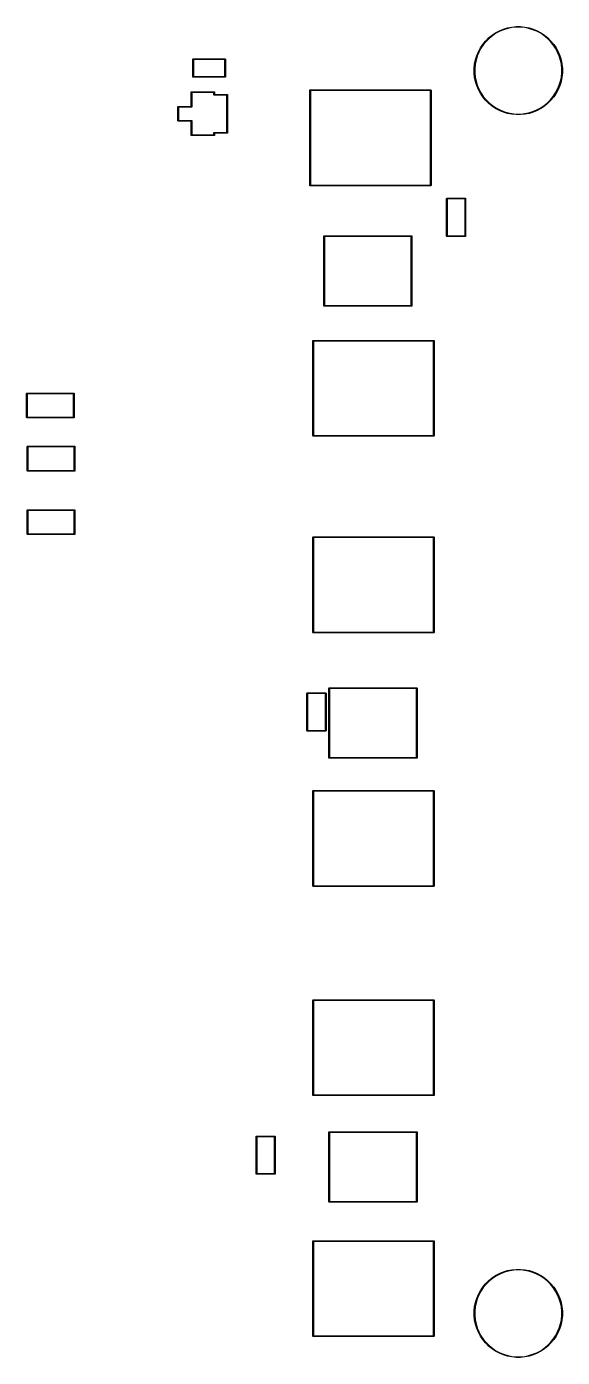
# Model space of a CAD drawing. Extents: x 0 to 207, y -152 to 0.
# Drawn here: x 165.3 to 207.5, y -151.5 to -46.5 of the extents above; entities that cross this region are included whole.
import ezdxf

# ---------------------------------------------------------------- set-up
doc = ezdxf.new("R2010")
doc.units = 0
doc.layers.add('BLACK', color=7, linetype='CONTINUOUS')

msp = doc.modelspace()

# ---------------------------------------------------------------- linework, layer by layer
at = {"layer": 'BLACK', "linetype": 'CONTINUOUS'}
for p, q in [((201.666333, -47.425195), (201.929945, -47.208854)), ((201.929945, -47.208854), (202.213493, -47.019393)), ((202.237074, -47.058736), (201.957269, -47.245696)), ((202.213493, -47.019393), (202.514246, -46.858637)), ((202.533858, -46.900102), (202.237074, -47.058736)), ((202.514246, -46.858637), (202.829308, -46.728134)), ((202.844761, -46.771322), (202.533858, -46.900102)), ((202.829308, -46.728134), (203.155644, -46.629141)), ((203.166789, -46.673636), (202.844761, -46.771322)), ((203.155644, -46.629141), (203.490112, -46.562612)), ((203.496842, -46.607984), (203.166789, -46.673636)), ((203.490112, -46.562612), (203.82949, -46.529186)), ((203.831741, -46.575), (203.496842, -46.607984)), ((203.82949, -46.529186), (204.17051, -46.529186)), ((204.168259, -46.575), (203.831741, -46.575)), ((204.503158, -46.607984), (204.168259, -46.575)), ((204.17051, -46.529186), (204.509888, -46.562612)), ((204.833211, -46.673636), (204.503158, -46.607984)), ((204.509888, -46.562612), (204.844356, -46.629141)), ((205.155239, -46.771322), (204.833211, -46.673636)), ((204.844356, -46.629141), (205.170692, -46.728134)), ((205.466142, -46.900102), (205.155239, -46.771322)), ((205.170692, -46.728134), (205.485754, -46.858637)), ((205.762926, -47.058736), (205.466142, -46.900102)), ((205.485754, -46.858637), (205.786507, -47.019393)), ((206.042731, -47.245696), (205.762926, -47.058736)), ((205.786507, -47.019393), (206.070055, -47.208854)), ((206.070055, -47.208854), (206.333667, -47.425195)), ((200.858637, -48.514246), (201.019393, -48.213493)), ((201.058736, -48.237074), (200.900102, -48.533858)), ((201.019393, -48.213493), (201.208854, -47.929945)), ((201.245696, -47.957269), (201.058736, -48.237074)), ((201.208854, -47.929945), (201.425195, -47.666333)), ((201.459182, -47.697136), (201.245696, -47.957269)), ((201.425195, -47.666333), (201.666333, -47.425195)), ((201.697136, -47.459182), (201.459182, -47.697136)), ((201.957269, -47.245696), (201.697136, -47.459182)), ((206.302864, -47.459182), (206.042731, -47.245696)), ((206.540818, -47.697136), (206.302864, -47.459182)), ((206.333667, -47.425195), (206.574805, -47.666333)), ((206.754304, -47.957269), (206.540818, -47.697136)), ((206.574805, -47.666333), (206.791146, -47.929945)), ((206.941264, -48.237074), (206.754304, -47.957269)), ((206.791146, -47.929945), (206.980607, -48.213493)), ((207.099898, -48.533858), (206.941264, -48.237074)), ((206.980607, -48.213493), (207.141363, -48.514246)), ((178.375, -49.1), (178.376903, -49.090433)), ((178.375, -50.5), (178.375, -49.1)), ((178.376903, -49.090433), (178.390433, -49.076903)), ((178.390433, -49.076903), (178.4, -49.075)), ((178.4, -49.075), (180.9, -49.075)), ((178.425, -49.125), (178.425, -50.475)), ((180.875, -49.125), (178.425, -49.125)), ((180.875, -50.475), (180.875, -49.125)), ((180.9, -49.075), (180.909567, -49.076903)), ((180.909567, -49.076903), (180.923097, -49.090433)), ((180.923097, -49.090433), (180.925, -49.1)), ((180.925, -49.1), (180.925, -50.5)), ((200.562612, -49.490112), (200.629141, -49.155644)), ((200.673636, -49.166789), (200.607984, -49.496842)), ((200.629141, -49.155644), (200.728134, -48.829308)), ((200.771322, -48.844761), (200.673636, -49.166789)), ((200.728134, -48.829308), (200.858637, -48.514246)), ((200.900102, -48.533858), (200.771322, -48.844761)), ((207.228678, -48.844761), (207.099898, -48.533858)), ((207.141363, -48.514246), (207.271866, -48.829308)), ((207.326364, -49.166789), (207.228678, -48.844761)), ((207.271866, -48.829308), (207.370859, -49.155644)), ((207.392016, -49.496842), (207.326364, -49.166789)), ((207.370859, -49.155644), (207.437388, -49.490112)), ((200.529186, -49.82949), (200.562612, -49.490112)), ((200.529186, -49.831741), (200.529186, -49.82949)), ((200.529186, -50.17051), (200.529186, -49.831741)), ((200.562612, -50.509888), (200.529186, -50.17051)), ((200.607984, -49.496842), (200.575, -49.831741)), ((200.575, -49.831741), (200.575, -50.168259)), ((200.575, -50.168259), (200.607984, -50.503158)), ((207.425, -49.831741), (207.392016, -49.496842)), ((207.392016, -50.503158), (207.425, -50.168259)), ((207.425, -50.168259), (207.425, -49.831741)), ((207.437388, -49.490112), (207.470814, -49.82949)), ((207.470814, -50.17051), (207.437388, -50.509888)), ((207.470814, -49.82949), (207.470814, -50.17051)), ((178.376903, -50.509567), (178.375, -50.5)), ((178.390433, -50.523097), (178.376903, -50.509567)), ((178.4, -50.525), (178.390433, -50.523097)), ((180.9, -50.525), (178.4, -50.525)), ((178.425, -50.475), (180.875, -50.475)), ((180.909567, -50.523097), (180.9, -50.525)), ((180.923097, -50.509567), (180.909567, -50.523097)), ((180.925, -50.5), (180.923097, -50.509567)), ((200.629141, -50.844356), (200.562612, -50.509888)), ((200.607984, -50.503158), (200.673636, -50.833211)), ((200.728134, -51.170692), (200.629141, -50.844356)), ((200.673636, -50.833211), (200.771322, -51.155239)), ((200.858637, -51.485754), (200.728134, -51.170692)), ((200.771322, -51.155239), (200.900102, -51.466142)), ((207.099898, -51.466142), (207.228678, -51.155239)), ((207.271866, -51.170692), (207.141363, -51.485754)), ((207.228678, -51.155239), (207.326364, -50.833211)), ((207.370859, -50.844356), (207.271866, -51.170692)), ((207.326364, -50.833211), (207.392016, -50.503158)), ((207.437388, -50.509888), (207.370859, -50.844356)), ((178.225, -51.7), (178.226903, -51.690433)), ((178.225, -52.825), (178.225, -51.7)), ((178.226903, -51.690433), (178.240433, -51.676903)), ((178.240433, -51.676903), (178.25, -51.675)), ((178.25, -51.675), (180.05, -51.675)), ((178.275, -51.725), (178.275, -52.85)), ((180.025, -51.725), (178.275, -51.725)), ((180.025, -51.9), (180.025, -51.725)), ((180.026903, -51.909567), (180.025, -51.9)), ((180.040433, -51.923097), (180.026903, -51.909567)), ((180.05, -51.925), (180.040433, -51.923097)), ((180.05, -51.675), (180.059567, -51.676903)), ((181.055, -51.925), (180.05, -51.925)), ((180.059567, -51.676903), (180.073097, -51.690433)), ((180.073097, -51.690433), (180.075, -51.7)), ((180.075, -51.7), (180.075, -51.875)), ((180.075, -51.875), (181.08, -51.875)), ((181.055, -54.875), (181.055, -51.925)), ((181.08, -51.875), (181.089567, -51.876903)), ((181.089567, -51.876903), (181.103097, -51.890433)), ((181.103097, -51.890433), (181.105, -51.9)), ((181.105, -51.9), (181.105, -54.9)), ((187.575, -51.55), (187.576903, -51.540433)), ((187.575, -51.8), (187.575, -51.55)), ((187.575, -58.8), (187.575, -51.8)), ((187.576903, -51.540433), (187.590433, -51.526903)), ((187.590433, -51.526903), (187.6, -51.525)), ((187.6, -51.525), (187.85, -51.525)), ((187.625, -51.575), (187.625, -51.8)), ((187.85, -51.575), (187.625, -51.575)), ((187.625, -51.8), (187.625, -58.8)), ((187.85, -51.525), (196.85, -51.525)), ((196.85, -51.575), (187.85, -51.575)), ((196.85, -51.525), (197.1, -51.525)), ((197.075, -51.575), (196.85, -51.575)), ((197.075, -51.8), (197.075, -51.575)), ((197.075, -58.8), (197.075, -51.8)), ((197.1, -51.525), (197.109567, -51.526903)), ((197.109567, -51.526903), (197.123097, -51.540433)), ((197.123097, -51.540433), (197.125, -51.55)), ((197.125, -51.55), (197.125, -51.8)), ((197.125, -51.8), (197.125, -58.8)), ((201.019393, -51.786507), (200.858637, -51.485754)), ((200.900102, -51.466142), (201.058736, -51.762926)), ((201.208854, -52.070055), (201.019393, -51.786507)), ((201.058736, -51.762926), (201.245696, -52.042731)), ((201.425195, -52.333667), (201.208854, -52.070055)), ((201.245696, -52.042731), (201.459182, -52.302864)), ((201.666333, -52.574805), (201.425195, -52.333667)), ((201.459182, -52.302864), (201.697136, -52.540818)), ((206.302864, -52.540818), (206.540818, -52.302864)), ((206.574805, -52.333667), (206.333667, -52.574805)), ((206.540818, -52.302864), (206.754304, -52.042731)), ((206.791146, -52.070055), (206.574805, -52.333667)), ((206.754304, -52.042731), (206.941264, -51.762926)), ((206.980607, -51.786507), (206.791146, -52.070055)), ((206.941264, -51.762926), (207.099898, -51.466142)), ((207.141363, -51.485754), (206.980607, -51.786507)), ((177.195, -52.85), (177.196903, -52.840433)), ((177.195, -53.95), (177.195, -52.85)), ((177.196903, -52.840433), (177.210433, -52.826903)), ((177.210433, -52.826903), (177.22, -52.825)), ((177.22, -52.825), (178.225, -52.825)), ((178.25, -52.875), (177.245, -52.875)), ((177.245, -52.875), (177.245, -53.925)), ((178.259567, -52.873097), (178.25, -52.875)), ((178.273097, -52.859567), (178.259567, -52.873097)), ((178.275, -52.85), (178.273097, -52.859567)), ((201.929945, -52.791146), (201.666333, -52.574805)), ((201.697136, -52.540818), (201.957269, -52.754304)), ((202.213493, -52.980607), (201.929945, -52.791146)), ((201.957269, -52.754304), (202.237074, -52.941264)), ((202.514246, -53.141363), (202.213493, -52.980607)), ((202.237074, -52.941264), (202.533858, -53.099898)), ((202.829308, -53.271866), (202.514246, -53.141363)), ((202.533858, -53.099898), (202.844761, -53.228678)), ((203.155644, -53.370859), (202.829308, -53.271866)), ((202.844761, -53.228678), (203.166789, -53.326364)), ((203.490112, -53.437388), (203.155644, -53.370859)), ((203.166789, -53.326364), (203.496842, -53.392016)), ((203.82949, -53.470814), (203.490112, -53.437388)), ((203.496842, -53.392016), (203.831741, -53.425)), ((204.17051, -53.470814), (203.82949, -53.470814)), ((203.831741, -53.425), (204.168259, -53.425)), ((204.168259, -53.425), (204.503158, -53.392016)), ((204.509888, -53.437388), (204.17051, -53.470814)), ((204.503158, -53.392016), (204.833211, -53.326364)), ((204.844356, -53.370859), (204.509888, -53.437388)), ((204.833211, -53.326364), (205.155239, -53.228678)), ((205.170692, -53.271866), (204.844356, -53.370859)), ((205.155239, -53.228678), (205.466142, -53.099898)), ((205.485754, -53.141363), (205.170692, -53.271866)), ((205.466142, -53.099898), (205.762926, -52.941264)), ((205.786507, -52.980607), (205.485754, -53.141363)), ((205.762926, -52.941264), (206.042731, -52.754304)), ((206.070055, -52.791146), (205.786507, -52.980607)), ((206.042731, -52.754304), (206.302864, -52.540818)), ((206.333667, -52.574805), (206.070055, -52.791146)), ((177.196903, -53.959567), (177.195, -53.95)), ((177.210433, -53.973097), (177.196903, -53.959567)), ((177.22, -53.975), (177.210433, -53.973097)), ((178.225, -53.975), (177.22, -53.975)), ((177.245, -53.925), (178.25, -53.925)), ((178.225, -55.1), (178.225, -53.975)), ((178.25, -53.925), (178.259567, -53.926903)), ((178.259567, -53.926903), (178.273097, -53.940433)), ((178.273097, -53.940433), (178.275, -53.95)), ((178.275, -53.95), (178.275, -55.075)), ((178.226903, -55.109567), (178.225, -55.1)), ((178.240433, -55.123097), (178.226903, -55.109567)), ((178.25, -55.125), (178.240433, -55.123097)), ((180.05, -55.125), (178.25, -55.125)), ((178.275, -55.075), (180.025, -55.075)), ((180.025, -54.9), (180.026903, -54.890433)), ((180.025, -55.075), (180.025, -54.9)), ((180.026903, -54.890433), (180.040433, -54.876903)), ((180.040433, -54.876903), (180.05, -54.875)), ((180.05, -54.875), (181.055, -54.875)), ((180.059567, -55.123097), (180.05, -55.125)), ((180.073097, -55.109567), (180.059567, -55.123097)), ((180.075, -55.1), (180.073097, -55.109567)), ((181.08, -54.925), (180.075, -54.925)), ((180.075, -54.925), (180.075, -55.1)), ((181.089567, -54.923097), (181.08, -54.925)), ((181.103097, -54.909567), (181.089567, -54.923097)), ((181.105, -54.9), (181.103097, -54.909567)), ((187.575, -59.05), (187.575, -58.8)), ((187.576903, -59.059567), (187.575, -59.05)), ((187.590433, -59.073097), (187.576903, -59.059567)), ((187.6, -59.075), (187.590433, -59.073097)), ((187.85, -59.075), (187.6, -59.075)), ((187.625, -58.8), (187.625, -59.025)), ((187.625, -59.025), (187.85, -59.025)), ((187.85, -59.025), (196.85, -59.025)), ((196.85, -59.075), (187.85, -59.075)), ((196.85, -59.025), (197.075, -59.025)), ((197.1, -59.075), (196.85, -59.075)), ((197.075, -59.025), (197.075, -58.8)), ((197.109567, -59.073097), (197.1, -59.075)), ((197.123097, -59.059567), (197.109567, -59.073097)), ((197.125, -59.05), (197.123097, -59.059567)), ((197.125, -58.8), (197.125, -59.05)), ((198.345, -60.095), (198.346903, -60.085433)), ((198.345, -63.055), (198.345, -60.095)), ((198.346903, -60.085433), (198.360433, -60.071903)), ((198.360433, -60.071903), (198.37, -60.07)), ((198.37, -60.07), (199.83, -60.07)), ((198.395, -60.12), (198.395, -63.03)), ((199.805, -60.12), (198.395, -60.12)), ((199.805, -63.03), (199.805, -60.12)), ((199.83, -60.07), (199.839567, -60.071903)), ((199.839567, -60.071903), (199.853097, -60.085433)), ((199.853097, -60.085433), (199.855, -60.095)), ((199.855, -60.095), (199.855, -63.055)), ((188.675, -63.05), (188.676903, -63.040433)), ((188.675, -68.55), (188.675, -63.05)), ((188.676903, -63.040433), (188.690433, -63.026903)), ((188.690433, -63.026903), (188.7, -63.025)), ((188.7, -63.025), (195.6, -63.025)), ((188.725, -63.075), (188.725, -68.525)), ((195.575, -63.075), (188.725, -63.075)), ((195.575, -68.525), (195.575, -63.075)), ((195.6, -63.025), (195.609567, -63.026903)), ((195.609567, -63.026903), (195.623097, -63.040433)), ((195.623097, -63.040433), (195.625, -63.05)), ((195.625, -63.05), (195.625, -68.55)), ((198.346903, -63.064567), (198.345, -63.055)), ((198.360433, -63.078097), (198.346903, -63.064567)), ((198.37, -63.08), (198.360433, -63.078097)), ((199.83, -63.08), (198.37, -63.08)), ((198.395, -63.03), (199.805, -63.03)), ((199.839567, -63.078097), (199.83, -63.08)), ((199.853097, -63.064567), (199.839567, -63.078097)), ((199.855, -63.055), (199.853097, -63.064567)), ((188.676903, -68.559567), (188.675, -68.55)), ((188.690433, -68.573097), (188.676903, -68.559567)), ((188.7, -68.575), (188.690433, -68.573097)), ((195.6, -68.575), (188.7, -68.575)), ((188.725, -68.525), (195.575, -68.525)), ((195.609567, -68.573097), (195.6, -68.575)), ((195.623097, -68.559567), (195.609567, -68.573097)), ((195.625, -68.55), (195.623097, -68.559567)), ((187.825, -71.3), (187.826903, -71.290433)), ((187.825, -71.55), (187.825, -71.3)), ((187.826903, -71.290433), (187.840433, -71.276903)), ((187.840433, -71.276903), (187.85, -71.275)), ((187.85, -71.275), (188.1, -71.275)), ((187.875, -71.325), (187.875, -71.55)), ((188.1, -71.325), (187.875, -71.325)), ((188.1, -71.275), (197.1, -71.275)), ((197.1, -71.325), (188.1, -71.325)), ((197.1, -71.275), (197.35, -71.275)), ((197.325, -71.325), (197.1, -71.325)), ((197.325, -71.55), (197.325, -71.325)), ((197.35, -71.275), (197.359567, -71.276903)), ((197.359567, -71.276903), (197.373097, -71.290433)), ((197.373097, -71.290433), (197.375, -71.3)), ((197.375, -71.3), (197.375, -71.55)), ((187.825, -78.55), (187.825, -71.55)), ((187.875, -71.55), (187.875, -78.55)), ((197.325, -78.55), (197.325, -71.55)), ((197.375, -71.55), (197.375, -78.55)), ((165.275, -75.45), (165.276903, -75.440433)), ((165.275, -77.35), (165.275, -75.45)), ((165.276903, -75.440433), (165.290433, -75.426903)), ((165.290433, -75.426903), (165.3, -75.425)), ((165.3, -75.425), (169, -75.425)), ((165.325, -75.475), (165.325, -77.325)), ((168.975, -75.475), (165.325, -75.475)), ((168.975, -77.325), (168.975, -75.475)), ((169, -75.425), (169.009567, -75.426903)), ((169.009567, -75.426903), (169.023097, -75.440433)), ((169.023097, -75.440433), (169.025, -75.45)), ((169.025, -75.45), (169.025, -77.35)), ((165.276903, -77.359567), (165.275, -77.35)), ((165.290433, -77.373097), (165.276903, -77.359567)), ((165.3, -77.375), (165.290433, -77.373097)), ((169, -77.375), (165.3, -77.375)), ((165.325, -77.325), (168.975, -77.325)), ((169.009567, -77.373097), (169, -77.375)), ((169.023097, -77.359567), (169.009567, -77.373097)), ((169.025, -77.35), (169.023097, -77.359567)), ((187.825, -78.8), (187.825, -78.55)), ((187.875, -78.55), (187.875, -78.775)), ((197.325, -78.775), (197.325, -78.55)), ((197.375, -78.55), (197.375, -78.8)), ((165.325, -79.65), (165.326903, -79.640433)), ((165.325, -81.55), (165.325, -79.65)), ((165.326903, -79.640433), (165.340433, -79.626903)), ((165.340433, -79.626903), (165.35, -79.625)), ((165.35, -79.625), (169.05, -79.625)), ((165.375, -79.675), (165.375, -81.525)), ((169.025, -79.675), (165.375, -79.675)), ((169.025, -81.525), (169.025, -79.675)), ((169.05, -79.625), (169.059567, -79.626903)), ((169.059567, -79.626903), (169.073097, -79.640433)), ((169.073097, -79.640433), (169.075, -79.65)), ((169.075, -79.65), (169.075, -81.55)), ((187.826903, -78.809567), (187.825, -78.8)), ((187.840433, -78.823097), (187.826903, -78.809567)), ((187.85, -78.825), (187.840433, -78.823097)), ((188.1, -78.825), (187.85, -78.825)), ((187.875, -78.775), (188.1, -78.775)), ((188.1, -78.775), (197.1, -78.775)), ((197.1, -78.825), (188.1, -78.825)), ((197.1, -78.775), (197.325, -78.775)), ((197.35, -78.825), (197.1, -78.825)), ((197.359567, -78.823097), (197.35, -78.825)), ((197.373097, -78.809567), (197.359567, -78.823097)), ((197.375, -78.8), (197.373097, -78.809567)), ((165.326903, -81.559567), (165.325, -81.55)), ((165.340433, -81.573097), (165.326903, -81.559567)), ((165.35, -81.575), (165.340433, -81.573097)), ((169.05, -81.575), (165.35, -81.575)), ((165.375, -81.525), (169.025, -81.525)), ((169.059567, -81.573097), (169.05, -81.575)), ((169.073097, -81.559567), (169.059567, -81.573097)), ((169.075, -81.55), (169.073097, -81.559567)), ((165.325, -84.65), (165.326903, -84.640433)), ((165.325, -86.55), (165.325, -84.65)), ((165.326903, -84.640433), (165.340433, -84.626903)), ((165.340433, -84.626903), (165.35, -84.625)), ((165.35, -84.625), (169.05, -84.625)), ((165.375, -84.675), (165.375, -86.525)), ((169.025, -84.675), (165.375, -84.675)), ((169.025, -86.525), (169.025, -84.675)), ((169.05, -84.625), (169.059567, -84.626903)), ((169.059567, -84.626903), (169.073097, -84.640433)), ((169.073097, -84.640433), (169.075, -84.65)), ((169.075, -84.65), (169.075, -86.55)), ((165.326903, -86.559567), (165.325, -86.55)), ((165.340433, -86.573097), (165.326903, -86.559567)), ((165.35, -86.575), (165.340433, -86.573097)), ((169.05, -86.575), (165.35, -86.575)), ((165.375, -86.525), (169.025, -86.525)), ((169.059567, -86.573097), (169.05, -86.575)), ((169.073097, -86.559567), (169.059567, -86.573097)), ((169.075, -86.55), (169.073097, -86.559567)), ((187.825, -86.8), (187.826903, -86.790433)), ((187.825, -87.05), (187.825, -86.8)), ((187.825, -94.05), (187.825, -87.05)), ((187.826903, -86.790433), (187.840433, -86.776903)), ((187.840433, -86.776903), (187.85, -86.775)), ((187.85, -86.775), (188.1, -86.775)), ((187.875, -86.825), (187.875, -87.05)), ((188.1, -86.825), (187.875, -86.825)), ((187.875, -87.05), (187.875, -94.05)), ((188.1, -86.775), (197.1, -86.775)), ((197.1, -86.825), (188.1, -86.825)), ((197.1, -86.775), (197.35, -86.775)), ((197.325, -86.825), (197.1, -86.825)), ((197.325, -87.05), (197.325, -86.825)), ((197.325, -94.05), (197.325, -87.05)), ((197.35, -86.775), (197.359567, -86.776903)), ((197.359567, -86.776903), (197.373097, -86.790433)), ((197.373097, -86.790433), (197.375, -86.8)), ((197.375, -86.8), (197.375, -87.05)), ((197.375, -87.05), (197.375, -94.05)), ((187.825, -94.3), (187.825, -94.05)), ((187.826903, -94.309567), (187.825, -94.3)), ((187.840433, -94.323097), (187.826903, -94.309567)), ((187.85, -94.325), (187.840433, -94.323097)), ((188.1, -94.325), (187.85, -94.325)), ((187.875, -94.05), (187.875, -94.275)), ((187.875, -94.275), (188.1, -94.275)), ((188.1, -94.275), (197.1, -94.275)), ((197.1, -94.325), (188.1, -94.325)), ((197.1, -94.275), (197.325, -94.275)), ((197.35, -94.325), (197.1, -94.325)), ((197.325, -94.275), (197.325, -94.05)), ((197.359567, -94.323097), (197.35, -94.325)), ((197.373097, -94.309567), (197.359567, -94.323097)), ((197.375, -94.3), (197.373097, -94.309567)), ((197.375, -94.05), (197.375, -94.3)), ((187.345, -99.095), (187.346903, -99.085433)), ((187.345, -102.055), (187.345, -99.095)), ((187.346903, -99.085433), (187.360433, -99.071903)), ((187.360433, -99.071903), (187.37, -99.07)), ((187.37, -99.07), (188.83, -99.07)), ((187.395, -99.12), (187.395, -102.03)), ((188.805, -99.12), (187.395, -99.12)), ((188.805, -102.03), (188.805, -99.12)), ((188.83, -99.07), (188.839567, -99.071903)), ((188.839567, -99.071903), (188.853097, -99.085433)), ((188.853097, -99.085433), (188.855, -99.095)), ((188.855, -99.095), (188.855, -102.055)), ((189.075, -98.7), (189.076903, -98.690433)), ((189.075, -104.2), (189.075, -98.7)), ((189.076903, -98.690433), (189.090433, -98.676903)), ((189.090433, -98.676903), (189.1, -98.675)), ((189.1, -98.675), (196, -98.675)), ((189.125, -98.725), (189.125, -104.175)), ((195.975, -98.725), (189.125, -98.725)), ((195.975, -104.175), (195.975, -98.725)), ((196, -98.675), (196.009567, -98.676903)), ((196.009567, -98.676903), (196.023097, -98.690433)), ((196.023097, -98.690433), (196.025, -98.7)), ((196.025, -98.7), (196.025, -104.2)), ((187.346903, -102.064567), (187.345, -102.055)), ((187.360433, -102.078097), (187.346903, -102.064567)), ((187.37, -102.08), (187.360433, -102.078097)), ((188.83, -102.08), (187.37, -102.08)), ((187.395, -102.03), (188.805, -102.03)), ((188.839567, -102.078097), (188.83, -102.08)), ((188.853097, -102.064567), (188.839567, -102.078097)), ((188.855, -102.055), (188.853097, -102.064567)), ((189.076903, -104.209567), (189.075, -104.2)), ((189.090433, -104.223097), (189.076903, -104.209567)), ((189.1, -104.225), (189.090433, -104.223097)), ((196, -104.225), (189.1, -104.225)), ((189.125, -104.175), (195.975, -104.175)), ((196.009567, -104.223097), (196, -104.225)), ((196.023097, -104.209567), (196.009567, -104.223097)), ((196.025, -104.2), (196.023097, -104.209567)), ((187.825, -106.8), (187.826903, -106.790433)), ((187.825, -107.05), (187.825, -106.8)), ((187.826903, -106.790433), (187.840433, -106.776903)), ((187.840433, -106.776903), (187.85, -106.775)), ((187.85, -106.775), (188.1, -106.775)), ((187.875, -106.825), (187.875, -107.05)), ((188.1, -106.825), (187.875, -106.825)), ((188.1, -106.775), (197.1, -106.775)), ((197.1, -106.825), (188.1, -106.825)), ((197.1, -106.775), (197.35, -106.775)), ((197.325, -106.825), (197.1, -106.825)), ((197.325, -107.05), (197.325, -106.825)), ((197.35, -106.775), (197.359567, -106.776903)), ((197.359567, -106.776903), (197.373097, -106.790433)), ((197.373097, -106.790433), (197.375, -106.8)), ((197.375, -106.8), (197.375, -107.05)), ((187.825, -114.05), (187.825, -107.05)), ((187.875, -107.05), (187.875, -114.05)), ((197.325, -114.05), (197.325, -107.05)), ((197.375, -107.05), (197.375, -114.05)), ((187.825, -114.3), (187.825, -114.05)), ((187.826903, -114.309567), (187.825, -114.3)), ((187.840433, -114.323097), (187.826903, -114.309567)), ((187.85, -114.325), (187.840433, -114.323097)), ((188.1, -114.325), (187.85, -114.325)), ((187.875, -114.05), (187.875, -114.275)), ((187.875, -114.275), (188.1, -114.275)), ((188.1, -114.275), (197.1, -114.275)), ((197.1, -114.325), (188.1, -114.325)), ((197.1, -114.275), (197.325, -114.275)), ((197.35, -114.325), (197.1, -114.325)), ((197.325, -114.275), (197.325, -114.05)), ((197.359567, -114.323097), (197.35, -114.325)), ((197.373097, -114.309567), (197.359567, -114.323097)), ((197.375, -114.3), (197.373097, -114.309567)), ((197.375, -114.05), (197.375, -114.3)), ((187.825, -123.3), (187.826903, -123.290433)), ((187.825, -123.55), (187.825, -123.3)), ((187.825, -130.55), (187.825, -123.55)), ((187.826903, -123.290433), (187.840433, -123.276903)), ((187.840433, -123.276903), (187.85, -123.275)), ((187.85, -123.275), (188.1, -123.275)), ((187.875, -123.325), (187.875, -123.55)), ((188.1, -123.325), (187.875, -123.325)), ((187.875, -123.55), (187.875, -130.55)), ((188.1, -123.275), (197.1, -123.275)), ((197.1, -123.325), (188.1, -123.325)), ((197.1, -123.275), (197.35, -123.275)), ((197.325, -123.325), (197.1, -123.325)), ((197.325, -123.55), (197.325, -123.325)), ((197.325, -130.55), (197.325, -123.55)), ((197.35, -123.275), (197.359567, -123.276903)), ((197.359567, -123.276903), (197.373097, -123.290433)), ((197.373097, -123.290433), (197.375, -123.3)), ((197.375, -123.3), (197.375, -123.55)), ((197.375, -123.55), (197.375, -130.55)), ((187.825, -130.8), (187.825, -130.55)), ((187.826903, -130.809567), (187.825, -130.8)), ((187.840433, -130.823097), (187.826903, -130.809567)), ((187.85, -130.825), (187.840433, -130.823097)), ((188.1, -130.825), (187.85, -130.825)), ((187.875, -130.55), (187.875, -130.775)), ((187.875, -130.775), (188.1, -130.775)), ((188.1, -130.775), (197.1, -130.775)), ((197.1, -130.825), (188.1, -130.825)), ((197.1, -130.775), (197.325, -130.775)), ((197.35, -130.825), (197.1, -130.825)), ((197.325, -130.775), (197.325, -130.55)), ((197.359567, -130.823097), (197.35, -130.825)), ((197.373097, -130.809567), (197.359567, -130.823097)), ((197.375, -130.8), (197.373097, -130.809567)), ((197.375, -130.55), (197.375, -130.8)), ((183.345, -134.045), (183.346903, -134.035433)), ((183.345, -137.005), (183.345, -134.045)), ((183.346903, -134.035433), (183.360433, -134.021903)), ((183.360433, -134.021903), (183.37, -134.02)), ((183.37, -134.02), (184.83, -134.02)), ((183.395, -134.07), (183.395, -136.98)), ((184.805, -134.07), (183.395, -134.07)), ((184.805, -136.98), (184.805, -134.07)), ((184.83, -134.02), (184.839567, -134.021903)), ((184.839567, -134.021903), (184.853097, -134.035433)), ((184.853097, -134.035433), (184.855, -134.045)), ((184.855, -134.045), (184.855, -137.005)), ((189.075, -133.7), (189.076903, -133.690433)), ((189.075, -139.2), (189.075, -133.7)), ((189.076903, -133.690433), (189.090433, -133.676903)), ((189.090433, -133.676903), (189.1, -133.675)), ((189.1, -133.675), (196, -133.675)), ((189.125, -133.725), (189.125, -139.175)), ((195.975, -133.725), (189.125, -133.725)), ((195.975, -139.175), (195.975, -133.725)), ((196, -133.675), (196.009567, -133.676903)), ((196.009567, -133.676903), (196.023097, -133.690433)), ((196.023097, -133.690433), (196.025, -133.7)), ((196.025, -133.7), (196.025, -139.2)), ((183.346903, -137.014567), (183.345, -137.005)), ((183.360433, -137.028097), (183.346903, -137.014567)), ((183.37, -137.03), (183.360433, -137.028097)), ((184.83, -137.03), (183.37, -137.03)), ((183.395, -136.98), (184.805, -136.98)), ((184.839567, -137.028097), (184.83, -137.03)), ((184.853097, -137.014567), (184.839567, -137.028097)), ((184.855, -137.005), (184.853097, -137.014567)), ((189.076903, -139.209567), (189.075, -139.2)), ((189.090433, -139.223097), (189.076903, -139.209567)), ((189.1, -139.225), (189.090433, -139.223097)), ((196, -139.225), (189.1, -139.225)), ((189.125, -139.175), (195.975, -139.175)), ((196.009567, -139.223097), (196, -139.225)), ((196.023097, -139.209567), (196.009567, -139.223097)), ((196.025, -139.2), (196.023097, -139.209567)), ((187.825, -142.3), (187.826903, -142.290433)), ((187.825, -142.55), (187.825, -142.3)), ((187.825, -149.55), (187.825, -142.55)), ((187.826903, -142.290433), (187.840433, -142.276903)), ((187.840433, -142.276903), (187.85, -142.275)), ((187.85, -142.275), (188.1, -142.275)), ((187.875, -142.325), (187.875, -142.55)), ((188.1, -142.325), (187.875, -142.325)), ((187.875, -142.55), (187.875, -149.55)), ((188.1, -142.275), (197.1, -142.275)), ((197.1, -142.325), (188.1, -142.325)), ((197.1, -142.275), (197.35, -142.275)), ((197.325, -142.325), (197.1, -142.325)), ((197.325, -142.55), (197.325, -142.325)), ((197.325, -149.55), (197.325, -142.55)), ((197.35, -142.275), (197.359567, -142.276903)), ((197.359567, -142.276903), (197.373097, -142.290433)), ((197.373097, -142.290433), (197.375, -142.3)), ((197.375, -142.3), (197.375, -142.55)), ((197.375, -142.55), (197.375, -149.55)), ((202.514246, -144.858637), (202.829308, -144.728134)), ((202.844761, -144.771322), (202.533858, -144.900102)), ((202.829308, -144.728134), (203.155644, -144.629141)), ((203.166789, -144.673636), (202.844761, -144.771322)), ((203.155644, -144.629141), (203.490112, -144.562612)), ((203.496842, -144.607984), (203.166789, -144.673636)), ((203.490112, -144.562612), (203.82949, -144.529186)), ((203.831741, -144.575), (203.496842, -144.607984)), ((203.82949, -144.529186), (204.17051, -144.529186)), ((204.168259, -144.575), (203.831741, -144.575)), ((204.503158, -144.607984), (204.168259, -144.575)), ((204.17051, -144.529186), (204.509888, -144.562612)), ((204.833211, -144.673636), (204.503158, -144.607984)), ((204.509888, -144.562612), (204.844356, -144.629141)), ((205.155239, -144.771322), (204.833211, -144.673636)), ((204.844356, -144.629141), (205.170692, -144.728134)), ((205.466142, -144.900102), (205.155239, -144.771322)), ((205.170692, -144.728134), (205.485754, -144.858637)), ((201.208854, -145.929945), (201.425195, -145.666333)), ((201.459182, -145.697136), (201.245696, -145.957269)), ((201.425195, -145.666333), (201.666333, -145.425195)), ((201.697136, -145.459182), (201.459182, -145.697136)), ((201.666333, -145.425195), (201.929945, -145.208854)), ((201.957269, -145.245696), (201.697136, -145.459182)), ((201.929945, -145.208854), (202.213493, -145.019393)), ((202.237074, -145.058736), (201.957269, -145.245696)), ((202.213493, -145.019393), (202.514246, -144.858637)), ((202.533858, -144.900102), (202.237074, -145.058736)), ((205.762926, -145.058736), (205.466142, -144.900102)), ((205.485754, -144.858637), (205.786507, -145.019393)), ((206.042731, -145.245696), (205.762926, -145.058736)), ((205.786507, -145.019393), (206.070055, -145.208854)), ((206.302864, -145.459182), (206.042731, -145.245696)), ((206.070055, -145.208854), (206.333667, -145.425195)), ((206.540818, -145.697136), (206.302864, -145.459182)), ((206.333667, -145.425195), (206.574805, -145.666333)), ((206.754304, -145.957269), (206.540818, -145.697136)), ((206.574805, -145.666333), (206.791146, -145.929945)), ((200.629141, -147.155644), (200.728134, -146.829308)), ((200.771322, -146.844761), (200.673636, -147.166789)), ((200.728134, -146.829308), (200.858637, -146.514246)), ((200.900102, -146.533858), (200.771322, -146.844761)), ((200.858637, -146.514246), (201.019393, -146.213493)), ((201.058736, -146.237074), (200.900102, -146.533858)), ((201.019393, -146.213493), (201.208854, -145.929945)), ((201.245696, -145.957269), (201.058736, -146.237074)), ((206.941264, -146.237074), (206.754304, -145.957269)), ((206.791146, -145.929945), (206.980607, -146.213493)), ((207.099898, -146.533858), (206.941264, -146.237074)), ((206.980607, -146.213493), (207.141363, -146.514246)), ((207.228678, -146.844761), (207.099898, -146.533858)), ((207.141363, -146.514246), (207.271866, -146.829308)), ((207.326364, -147.166789), (207.228678, -146.844761)), ((207.271866, -146.829308), (207.370859, -147.155644)), ((200.529186, -147.82949), (200.562612, -147.490112)), ((200.529186, -147.831741), (200.529186, -147.82949)), ((200.529186, -148.17051), (200.529186, -147.831741)), ((200.562612, -147.490112), (200.629141, -147.155644)), ((200.607984, -147.496842), (200.575, -147.831741)), ((200.575, -147.831741), (200.575, -148.168259)), ((200.673636, -147.166789), (200.607984, -147.496842)), ((207.392016, -147.496842), (207.326364, -147.166789)), ((207.370859, -147.155644), (207.437388, -147.490112)), ((207.425, -147.831741), (207.392016, -147.496842)), ((207.425, -148.168259), (207.425, -147.831741)), ((207.437388, -147.490112), (207.470814, -147.82949)), ((207.470814, -147.82949), (207.470814, -148.17051)), ((200.562612, -148.509888), (200.529186, -148.17051)), ((200.629141, -148.844356), (200.562612, -148.509888)), ((200.575, -148.168259), (200.607984, -148.503158)), ((200.607984, -148.503158), (200.673636, -148.833211)), ((200.728134, -149.170692), (200.629141, -148.844356)), ((200.673636, -148.833211), (200.771322, -149.155239)), ((207.228678, -149.155239), (207.326364, -148.833211)), ((207.370859, -148.844356), (207.271866, -149.170692)), ((207.326364, -148.833211), (207.392016, -148.503158)), ((207.437388, -148.509888), (207.370859, -148.844356)), ((207.392016, -148.503158), (207.425, -148.168259)), ((207.470814, -148.17051), (207.437388, -148.509888)), ((187.825, -149.8), (187.825, -149.55)), ((187.826903, -149.809567), (187.825, -149.8)), ((187.840433, -149.823097), (187.826903, -149.809567)), ((187.85, -149.825), (187.840433, -149.823097)), ((188.1, -149.825), (187.85, -149.825)), ((187.875, -149.55), (187.875, -149.775)), ((187.875, -149.775), (188.1, -149.775)), ((188.1, -149.775), (197.1, -149.775)), ((197.1, -149.825), (188.1, -149.825)), ((197.1, -149.775), (197.325, -149.775)), ((197.35, -149.825), (197.1, -149.825)), ((197.325, -149.775), (197.325, -149.55)), ((197.359567, -149.823097), (197.35, -149.825)), ((197.373097, -149.809567), (197.359567, -149.823097)), ((197.375, -149.8), (197.373097, -149.809567)), ((197.375, -149.55), (197.375, -149.8)), ((200.858637, -149.485754), (200.728134, -149.170692)), ((200.771322, -149.155239), (200.900102, -149.466142)), ((201.019393, -149.786507), (200.858637, -149.485754)), ((200.900102, -149.466142), (201.058736, -149.762926)), ((201.208854, -150.070055), (201.019393, -149.786507)), ((201.058736, -149.762926), (201.245696, -150.042731)), ((201.245696, -150.042731), (201.459182, -150.302864)), ((206.540818, -150.302864), (206.754304, -150.042731)), ((206.754304, -150.042731), (206.941264, -149.762926)), ((206.980607, -149.786507), (206.791146, -150.070055)), ((206.941264, -149.762926), (207.099898, -149.466142)), ((207.141363, -149.485754), (206.980607, -149.786507)), ((207.099898, -149.466142), (207.228678, -149.155239)), ((207.271866, -149.170692), (207.141363, -149.485754)), ((201.425195, -150.333667), (201.208854, -150.070055)), ((201.666333, -150.574805), (201.425195, -150.333667)), ((201.459182, -150.302864), (201.697136, -150.540818)), ((201.929945, -150.791146), (201.666333, -150.574805)), ((201.697136, -150.540818), (201.957269, -150.754304)), ((202.213493, -150.980607), (201.929945, -150.791146)), ((201.957269, -150.754304), (202.237074, -150.941264)), ((202.514246, -151.141363), (202.213493, -150.980607)), ((202.237074, -150.941264), (202.533858, -151.099898)), ((202.533858, -151.099898), (202.844761, -151.228678)), ((205.155239, -151.228678), (205.466142, -151.099898)), ((205.466142, -151.099898), (205.762926, -150.941264)), ((205.786507, -150.980607), (205.485754, -151.141363)), ((205.762926, -150.941264), (206.042731, -150.754304)), ((206.070055, -150.791146), (205.786507, -150.980607)), ((206.042731, -150.754304), (206.302864, -150.540818)), ((206.333667, -150.574805), (206.070055, -150.791146)), ((206.302864, -150.540818), (206.540818, -150.302864)), ((206.574805, -150.333667), (206.333667, -150.574805)), ((206.791146, -150.070055), (206.574805, -150.333667)), ((202.829308, -151.271866), (202.514246, -151.141363)), ((203.155644, -151.370859), (202.829308, -151.271866)), ((202.844761, -151.228678), (203.166789, -151.326364)), ((203.490112, -151.437388), (203.155644, -151.370859)), ((203.166789, -151.326364), (203.496842, -151.392016)), ((203.82949, -151.470814), (203.490112, -151.437388)), ((203.496842, -151.392016), (203.831741, -151.425)), ((204.17051, -151.470814), (203.82949, -151.470814)), ((203.831741, -151.425), (204.168259, -151.425)), ((204.168259, -151.425), (204.503158, -151.392016)), ((204.509888, -151.437388), (204.17051, -151.470814)), ((204.503158, -151.392016), (204.833211, -151.326364)), ((204.844356, -151.370859), (204.509888, -151.437388)), ((204.833211, -151.326364), (205.155239, -151.228678)), ((205.170692, -151.271866), (204.844356, -151.370859)), ((205.485754, -151.141363), (205.170692, -151.271866))]:
    msp.add_line(p, q, dxfattribs=at)

doc.saveas('drawing.dxf')
